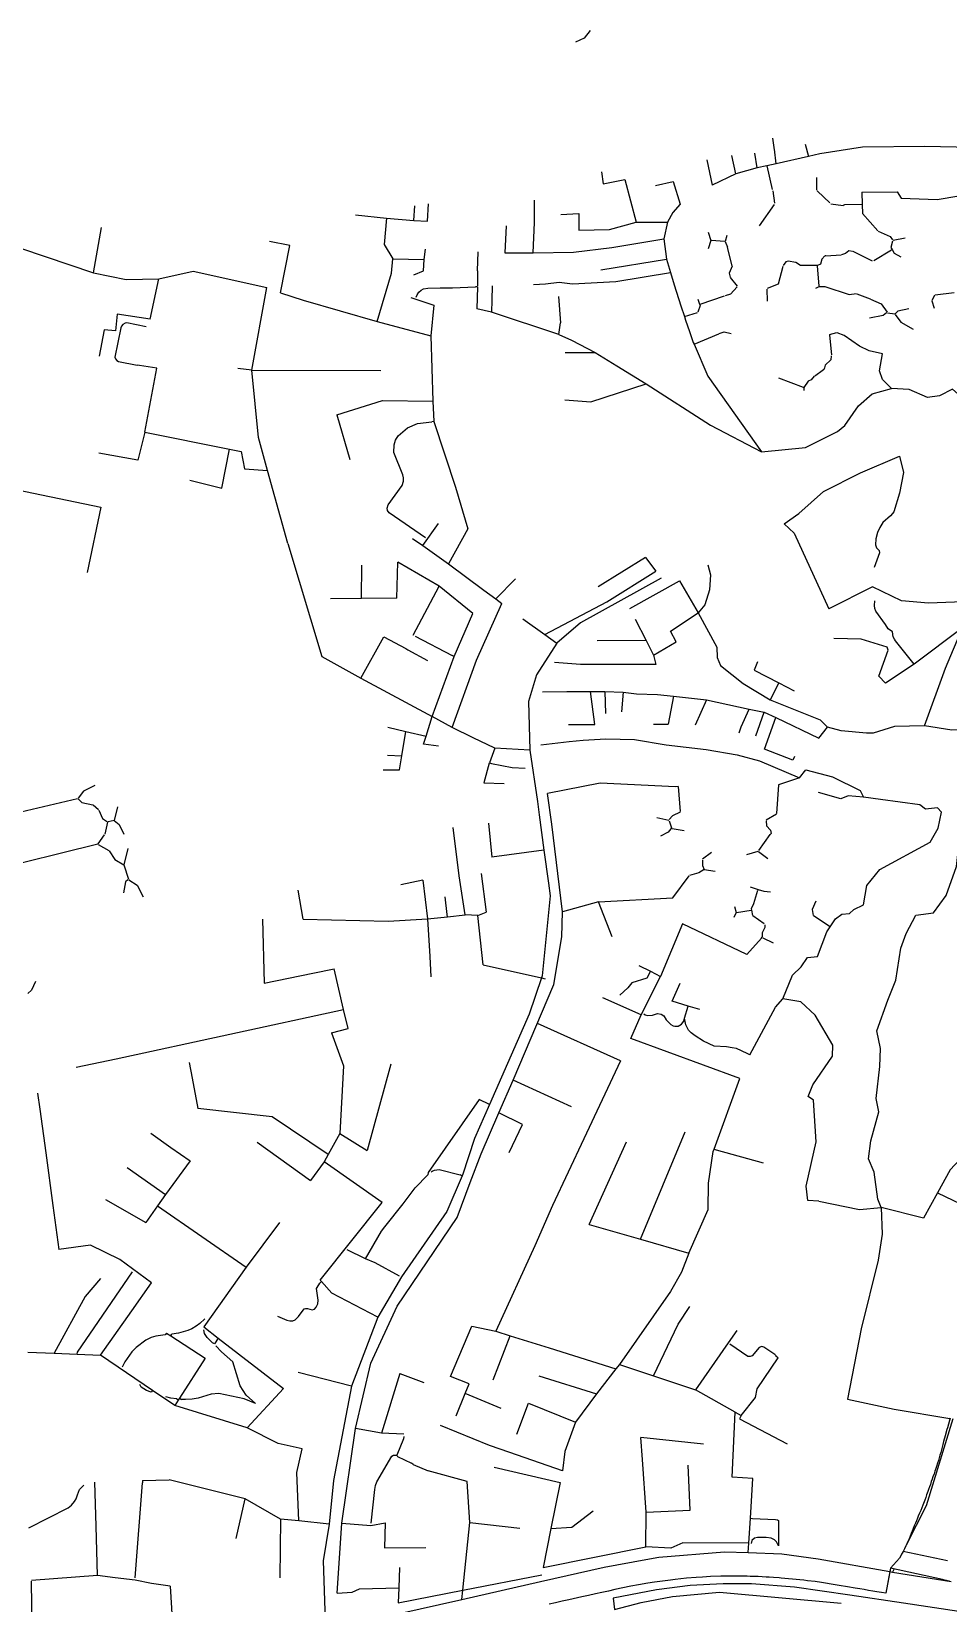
# Model space of a CAD drawing. Header units: metres. Extents: x 432891 to 477890, y 2556094 to 2581523.
# Drawn here: x 447554 to 449231, y 2567705 to 2570579 of the extents above; entities that cross this region are included whole.
import ezdxf

# ---------------------------------------------------------------- set-up
doc = ezdxf.new("R2010")
doc.units = ezdxf.units.M
for name, color, linetype in [('W10_MAIN_PIPE', 1, 'Continuous'), ('W10_PIPE_DN200', 8, 'Continuous'), ('W10_PIPE_DN250_400', 3, 'Continuous'), ('W10_PIPE_DN500_800', 30, 'Continuous'), ('W10_PIPE_DN900_1200', 1, 'Continuous')]:
    doc.layers.add(name, color=color, linetype=linetype)

msp = doc.modelspace()

# ---------------------------------------------------------------- linework, layer by layer
at = {"layer": 'W10_MAIN_PIPE'}
for points in [[(449233.7, 2568043.7), (449230.8, 2568032.9), (449228.9, 2568025.9), (449228, 2568022.9), (449224.8, 2568011.4), (449221.9, 2568001.3), (449220.4, 2567995.6), (449219.2, 2567990.6), (449217.9, 2567985.7), (449216.6, 2567980.9), (449215.2, 2567975.9), (449213.7, 2567971), (449212.3, 2567966.2), (449210.8, 2567961.3), (449208.9, 2567955.6), (449207.7, 2567951.6), (449206.1, 2567946.8), (449204.4, 2567942), (449202.5, 2567936.4), (449201.1, 2567932.4), (449199.4, 2567927.6), (449197.7, 2567922.7), (449196, 2567917.9), (449194.3, 2567913.1), (449193.1, 2567909.8), (449190.9, 2567903.5), (449189.2, 2567898.8), (449187.4, 2567894), (449185, 2567887.6), (449183.8, 2567884.5), (449181.9, 2567879.8), (449180, 2567875), (449178.1, 2567870.3), (449175.7, 2567864.6), (449174.2, 2567860.9), (449172.3, 2567856.2), (449170.4, 2567851.5), (449168.4, 2567846.7), (449166.5, 2567842), (449164.4, 2567836.8), (449162.7, 2567832.6), (449160.7, 2567827.9), (449158.7, 2567823.2), (449156.7, 2567818.5), (449154.6, 2567813.9), (449152.9, 2567810.2), (449150.3, 2567804.8), (449148, 2567800.2), (449146.4, 2567797), (449143.4, 2567791.2), (449141.5, 2567787.8), (449124.6, 2567769.4)], [(449116.5, 2567723.7), (449108.5, 2567725), (449099.7, 2567726.4), (449092.4, 2567727.6), (449084.4, 2567728.9), (449076.5, 2567730.2), (449068.5, 2567731.5), (449060.4, 2567732.8), (449045.9, 2567735.3), (449031, 2567737.9), (449016.4, 2567740.4), (449005.8, 2567742), (448998.8, 2567743.1), (448987.2, 2567744.8), (448973, 2567746.6), (448966.2, 2567747.3), (448959.2, 2567748.1), (448952.3, 2567748.8), (448945.4, 2567749.5), (448938.5, 2567750.2), (448931.6, 2567750.8), (448924.7, 2567751.4), (448921.2, 2567751.7), (448911, 2567752.5), (448903.1, 2567753), (448897.2, 2567753.3), (448890.3, 2567753.7), (448883, 2567754), (448876.5, 2567754.3), (448868.3, 2567754.5), (448862.7, 2567754.7), (448855.8, 2567754.8), (448850.5, 2567754.9), (448842, 2567755), (448834.3, 2567755), (448828.3, 2567754.9), (448821.4, 2567754.8), (448814.5, 2567754.6), (448795.9, 2567754), (448781.2, 2567753.2), (448769.2, 2567752.4), (448751.9, 2567750.9), (448731.3, 2567748.7), (448722.5, 2567747.7), (448707.8, 2567745.9), (448693.2, 2567743.9), (448681.1, 2567742.1), (448664.2, 2567739.2), (448649.7, 2567736.4), (448635.3, 2567733.4), (448620.8, 2567730.2), (448608.8, 2567727.5), (448596.7, 2567724.9), (448585.3, 2567722.4), (448572.6, 2567719.6), (448560.5, 2567717), (448544.4, 2567713.5), (448536.5, 2567711.7), (448524.6, 2567709), (448512.2, 2567706.2), (448500.5, 2567703.5)], [(449124.6, 2567769.4), (449116.5, 2567723.7)], [(449232.8, 2567745.6), (449229.2, 2567746.5), (449227.2, 2567746.9), (449223.8, 2567747.8), (449219.9, 2567748.8), (449124.6, 2567769.4)]]:
    msp.add_lwpolyline(points, dxfattribs=at)
at = {"layer": 'W10_PIPE_DN200'}
for points in [[(448575.6, 2570580), (448564.6, 2570566), (448548.6, 2570559)], [(448912.7, 2570362.4), (448909.8, 2570383.6)], [(448915.6, 2570336.7), (448912.7, 2570363.2)], [(448968.5, 2570372.4), (448974.8, 2570350.2)], [(449073.7, 2570367.3), (448995.3, 2570354.6)], [(449510.9, 2570323.4), (449449.8, 2570327.6), (449401.9, 2570356.1), (449379.4, 2570360.5), (449273.6, 2570366.2), (449187.7, 2570368.1), (449073.7, 2570367.3)], [(448788.9, 2570343.9), (448798.9, 2570297.8)], [(448842.1, 2570318.5), (448834.4, 2570351.9)], [(448880.7, 2570329.2), (448876.5, 2570356)], [(448898.9, 2570333.1), (448880.7, 2570329.2)], [(448915.6, 2570336.7), (448898.9, 2570333.1)], [(448898.9, 2570333.1), (448908.3, 2570289.4)], [(448974.8, 2570350.2), (448915.6, 2570336.7)], [(448995.3, 2570354.6), (448974.8, 2570350.2)], [(448596.5, 2570321.7), (448599.2, 2570299.7)], [(448599.2, 2570299.7), (448639, 2570307.6), (448659.4, 2570230)], [(448695.3, 2570297.1), (448727.3, 2570304), (448740.4, 2570263.1)], [(448842.1, 2570318.5), (448798.9, 2570297.8)], [(448880.7, 2570329.2), (448842.1, 2570318.5)], [(448989.5, 2570311.4), (448989.5, 2570288.4)], [(448909.5, 2570287.4), (448912.5, 2570264.4)], [(448991.2, 2570286.7), (448990.5, 2570287.4)], [(449013.8, 2570265.1), (448991.2, 2570286.7)], [(449072.6, 2570284.8), (449137.1, 2570285.6), (449144.6, 2570273.7), (449210.4, 2570271.6)], [(449072.6, 2570284.8), (449073.3, 2570262.5)], [(449210.4, 2570271.6), (449249.6, 2570278), (449334.3, 2570254.6)], [(448146.6, 2570243.1), (448203.3, 2570237)], [(448253.3, 2570233), (448255.1, 2570259.5)], [(448278.2, 2570231.6), (448280.1, 2570263.4)], [(448471.1, 2570174.1), (448473.9, 2570229.5), (448474, 2570269.9)], [(448522.2, 2570244.1), (448555.1, 2570245.7), (448555.1, 2570215.3), (448610.7, 2570216.5)], [(448740.4, 2570263.1), (448726.7, 2570247.6), (448717.1, 2570229.9)], [(448885.1, 2570223.2), (448912.9, 2570262.5)], [(449015.5, 2570263.4), (449038.5, 2570260.4)], [(449040.5, 2570261.4), (449038.5, 2570260.4)], [(449073.3, 2570262.5), (449040.5, 2570261.4)], [(449073.3, 2570262.5), (449073.9, 2570245.8)], [(449073.9, 2570245.8), (449101.8, 2570214.1)], [(447667.2, 2570137.4), (447682.1, 2570220)], [(448203.3, 2570237), (448198.9, 2570188.9)], [(448203.3, 2570237), (448253.3, 2570233)], [(448253.3, 2570233), (448278.2, 2570231.6)], [(448421.8, 2570223.4), (448419.6, 2570174.1)], [(448610.7, 2570216.5), (448659.4, 2570230)], [(448659.4, 2570230), (448717.1, 2570229.9)], [(448717.1, 2570229.9), (448710.3, 2570199.6)], [(447490, 2570196.9), (447667.2, 2570137.4)], [(448026.2, 2570187.3), (447989, 2570194.6)], [(448009.1, 2570100.6), (448026.2, 2570187.3)], [(448198.9, 2570188.9), (448214.5, 2570162.9)], [(448545.1, 2570174.8), (448615, 2570183.9), (448710.3, 2570199.6)], [(448710.3, 2570199.6), (448715, 2570162.4)], [(448791.5, 2570211.4), (448796.5, 2570196.4)], [(448796.5, 2570196.4), (448791.5, 2570181.4)], [(448821.5, 2570194.5), (448797.5, 2570196.3)], [(448825.5, 2570205.4), (448822.5, 2570194.4)], [(448822.5, 2570194.4), (448826.5, 2570184.4)], [(449102.5, 2570213.4), (449124.5, 2570203.4), (449128.5, 2570197.4)], [(449128.5, 2570195.4), (449125.5, 2570183.4)], [(449151.5, 2570200.4), (449129.5, 2570196.4)], [(448212.1, 2570136.8), (448214.5, 2570162.9)], [(448214.5, 2570162.9), (448271.9, 2570161.6)], [(448270.5, 2570140.8), (448271.9, 2570161.6)], [(448271.9, 2570161.6), (448274.4, 2570180.8)], [(448369.5, 2570141.1), (448370.5, 2570175.9)], [(448419.6, 2570174.1), (448471.1, 2570174.1)], [(448471.1, 2570174.1), (448545.1, 2570174.8)], [(448595.2, 2570143), (448715, 2570162.4)], [(448715, 2570162.4), (448722.2, 2570138.1)], [(448835.2, 2570150.3), (448826.8, 2570183.4)], [(448991.5, 2570150.4), (448960.5, 2570150.4), (448951.5, 2570156.4), (448937.5, 2570158.4), (448933.5, 2570157.4), (448928.5, 2570150.4)], [(449004.5, 2570168.4), (448999.5, 2570162.4), (448996.5, 2570153.4), (448991.5, 2570150.4)], [(449006.5, 2570168.5), (449005.5, 2570168.4)], [(449006.5, 2570168.5), (449034.5, 2570170.3)], [(449055.5, 2570176.4), (449048.5, 2570177.4), (449042.5, 2570172.4), (449035.5, 2570170.4)], [(449091.6, 2570158.8), (449056.4, 2570176)], [(449094.3, 2570159.9), (449126.7, 2570179.4)], [(449125.5, 2570183.4), (449127.6, 2570179.9)], [(449127.6, 2570179.9), (449131.5, 2570173.4), (449143.5, 2570166.4)], [(447667.2, 2570137.4), (447727, 2570125.2), (447786.5, 2570126.2)], [(447786.5, 2570126.2), (447849.8, 2570140.1), (447984, 2570110.3)], [(448186, 2570048.2), (448212.1, 2570136.8)], [(448253.2, 2570133.6), (448270.5, 2570140.8)], [(448369.5, 2570141.1), (448369.7, 2570113.5)], [(448518.7, 2570120.4), (448543.5, 2570117.3), (448622.8, 2570121.6), (448722.2, 2570138.1)], [(448722.2, 2570138.1), (448729.2, 2570115.4)], [(448835.5, 2570149.4), (448829.5, 2570136.4), (448831.5, 2570129.4)], [(448844.9, 2570113.1), (448832.1, 2570128.6)], [(448919.8, 2570117.3), (448928.3, 2570149.4)], [(448994.4, 2570113.4), (448991.6, 2570149.4)], [(447771, 2570052.3), (447786.5, 2570126.2)], [(447956.9, 2569959.3), (447984, 2570110.3)], [(448009.1, 2570100.6), (448050.9, 2570087.4)], [(448257.5, 2570092.9), (448259.1, 2570097.3), (448262.2, 2570102), (448266.2, 2570105.6), (448270.5, 2570108), (448278.8, 2570109.1), (448301.4, 2570109.9), (448323.5, 2570109.7), (448365.7, 2570111.8)], [(448369.7, 2570111.7), (448365.7, 2570111.8)], [(448369.7, 2570111.7), (448368.6, 2570071.5)], [(448396.1, 2570113.5), (448395.8, 2570087.6)], [(448471.7, 2570116.1), (448493.7, 2570117.2)], [(448493.7, 2570117.2), (448518.7, 2570120.4)], [(448729.2, 2570115.4), (448741.5, 2570076.7)], [(448844.5, 2570111.4), (448832.5, 2570098.4), (448822.5, 2570095.4)], [(448898.5, 2570107.4), (448899.5, 2570085.4)], [(448919.5, 2570116.4), (448899.5, 2570108.4)], [(448988.5, 2570109.4), (448994.5, 2570112.4)], [(448994.5, 2570112.4), (449004.5, 2570112.4), (449049.5, 2570097.4), (449062.5, 2570099.4)], [(449241.2, 2570100.5), (449206.5, 2570096.5)], [(448050.9, 2570087.4), (448186, 2570048.2)], [(448247.3, 2570092), (448289.8, 2570078.1)], [(448289.8, 2570078.1), (448284, 2570022.3)], [(448395.4, 2570065.4), (448368.6, 2570071.5)], [(448395.8, 2570087.6), (448395.4, 2570065.4)], [(448517.9, 2570093.8), (448521.1, 2570046)], [(448741.5, 2570076.7), (448748, 2570057.2)], [(448772.5, 2570089.4), (448775.7, 2570079.8)], [(448775.7, 2570079.8), (448776.5, 2570077.4), (448772.5, 2570065.4)], [(448776.6, 2570080.1), (448821.5, 2570095.1)], [(449063.4, 2570099), (449087.6, 2570089.7)], [(449088.5, 2570089.4), (449107.5, 2570080.4), (449118.5, 2570065.4)], [(449158.5, 2570071.4), (449138.5, 2570067.4), (449133.5, 2570062.4)], [(449205.5, 2570096.4), (449200.5, 2570086.4), (449204.5, 2570072.4)], [(447771, 2570052.3), (447710.4, 2570061.6), (447707.5, 2570031.3), (447686.9, 2570032.9), (447677.7, 2569984.8)], [(447763.7, 2570038.4), (447728.5, 2570045.8), (447725.1, 2570045.2), (447721, 2570042.8), (447718.7, 2570040.1), (447717.3, 2570036.7), (447706.3, 2569983.4), (447707.2, 2569979.8), (447709.7, 2569976.9), (447713, 2569975.4), (447747.4, 2569968.4)], [(448186, 2570048.2), (448284, 2570022.3)], [(448518.3, 2570024.5), (448395.4, 2570065.4)], [(448518.3, 2570024.5), (448521.1, 2570046)], [(448748, 2570057.2), (448771.6, 2570065)], [(448748, 2570057.2), (448750.2, 2570050.7)], [(448750.2, 2570050.7), (448757.2, 2570030)], [(449117.5, 2570064.4), (449111.5, 2570059.4), (449086.5, 2570054.4)], [(449119.5, 2570064.4), (449132.5, 2570062.4)], [(449133.5, 2570061.4), (449143.5, 2570047.4), (449166.5, 2570034.4)], [(448284, 2570022.3), (448287.9, 2569902.7)], [(448518.3, 2570024.5), (448541.3, 2570014.1)], [(448541.3, 2570014.1), (448584.8, 2569991.6)], [(448757.2, 2570030), (448764.2, 2570009.7)], [(448765.5, 2570006.7), (448810.6, 2570026)], [(448811.5, 2570026.4), (448820.5, 2570029.4), (448833.5, 2570026.4)], [(449013.5, 2570024.4), (449026.5, 2570028.4), (449039.5, 2570023.4)], [(449017.4, 2569987.4), (449013.6, 2570023.4)], [(449068.4, 2570003), (449040.3, 2570022.8)], [(448529.8, 2569991.7), (448584.8, 2569991.6)], [(448584.8, 2569991.6), (448624.5, 2569967)], [(448764.2, 2570009.7), (448765.5, 2570006.7)], [(448765.5, 2570006.7), (448790.5, 2569948.1)], [(449016.5, 2569985.4), (449015.5, 2569978.4), (449005.5, 2569968.4), (449003.5, 2569961.4)], [(449126.5, 2569925.7), (449109.9, 2569942), (449104.7, 2569958), (449110, 2569989.1), (449086.1, 2569994.9), (449068.4, 2570003)], [(447751.4, 2569968), (447747.4, 2569968.4)], [(447761.3, 2569845.8), (447783, 2569962.8), (447751.4, 2569968)], [(447956.9, 2569959.3), (447931.4, 2569962.3)], [(447968.8, 2569836.1), (447956.9, 2569959.3)], [(447956.9, 2569959.3), (448192.7, 2569958.5)], [(448624.5, 2569967), (448677.8, 2569934.2)], [(448986.3, 2569948.9), (449001.7, 2569959.8)], [(449003.5, 2569961.4), (449001.7, 2569959.8)], [(448529, 2569905.3), (448576.5, 2569901.4), (448677.8, 2569934.2)], [(448677.8, 2569934.2), (448795.4, 2569859), (448888.7, 2569810)], [(448790.5, 2569948.1), (448888.7, 2569810)], [(448965.6, 2569927.8), (448920.4, 2569945)], [(448985.5, 2569948.4), (448979.5, 2569941.4), (448974.5, 2569939.4), (448966.5, 2569927.4)], [(448966.5, 2569927.4), (448966.5, 2569922.4)], [(448112.2, 2569878), (448195.8, 2569903.7), (448287.9, 2569902.7)], [(448287.9, 2569902.7), (448289.9, 2569865.4)], [(448888.7, 2569810), (448969.1, 2569817.8), (449027.6, 2569847.5), (449041.4, 2569858.2), (449066.3, 2569894.4), (449091.5, 2569915.9), (449126.5, 2569925.7)], [(449264.4, 2569901.7), (449238.2, 2569924.8), (449214.5, 2569912.6), (449192.4, 2569909.1), (449158.7, 2569923.9), (449126.5, 2569925.7)], [(448112.2, 2569878), (448136.1, 2569796.2)], [(447761.3, 2569845.8), (447748.3, 2569794.9), (447677.3, 2569807.9)], [(447761.3, 2569845.8), (447915.7, 2569814.8)], [(448274.5, 2569652.8), (448207.7, 2569698.7), (448205.1, 2569702.7), (448204.4, 2569707.4), (448206.4, 2569713.1), (448231.9, 2569748.3), (448234.3, 2569756.4), (448234.3, 2569762.3), (448233.1, 2569768), (448216.5, 2569808.9), (448217, 2569822.7), (448219.7, 2569831.6), (448224.5, 2569839.4), (448241.3, 2569853.7), (448259.7, 2569861.9), (448285.9, 2569864.9)], [(448289.9, 2569865.4), (448285.9, 2569864.9)], [(448289.9, 2569865.4), (448329.5, 2569745.6), (448352, 2569669.1)], [(447843.5, 2569758.2), (447902.2, 2569743.7), (447915.7, 2569814.8)], [(447915.7, 2569814.8), (447937.6, 2569810.5), (447943.5, 2569779.1), (447985.5, 2569775.9)], [(447985.5, 2569775.9), (447968.8, 2569836.1)], [(448930.2, 2569678.7), (448957.2, 2569697.4), (449002.3, 2569737.6), (449069.8, 2569771.8), (449141.4, 2569801.9)], [(449141.4, 2569801.9), (449148.7, 2569772.6), (449141.5, 2569734.6), (449131.1, 2569700.6)], [(448022.6, 2569642.7), (447985.5, 2569775.9)], [(447495.1, 2569747.1), (447680.8, 2569708.8)], [(447680.8, 2569708.8), (447655.6, 2569589.4)], [(449128.6, 2569697.5), (449124.8, 2569692.9), (449110.7, 2569680.9), (449105.2, 2569672), (449101.1, 2569662.4), (449098.2, 2569651.1), (449097.3, 2569640.1), (449099.2, 2569634.9), (449104.2, 2569629.5), (449105, 2569625.7), (449094.8, 2569598.8)], [(449131.1, 2569700.6), (449128.6, 2569697.5)], [(448269.3, 2569638.7), (448298.3, 2569678.8)], [(448352, 2569669.1), (448316.3, 2569605.3)], [(448930.2, 2569678.7), (448948.8, 2569661.2), (449012.2, 2569522.9)], [(448022.6, 2569642.7), (448084.8, 2569436), (448155.9, 2569396.3)], [(448250.4, 2569651.9), (448269.3, 2569638.7)], [(448269.3, 2569638.7), (448316.3, 2569605.3)], [(448677, 2569617), (448590.4, 2569563.3)], [(448677, 2569617), (448695.9, 2569592)], [(448157.3, 2569541.8), (448157.9, 2569603.1)], [(448222.1, 2569542.4), (448223.7, 2569608.6)], [(448299.3, 2569564.7), (448223.7, 2569608.6)], [(448316.3, 2569605.3), (448381.1, 2569557.4)], [(448492.7, 2569476.1), (448606.3, 2569536.1), (448695.9, 2569592)], [(448790.7, 2569603.4), (448795.5, 2569585.3), (448793.6, 2569557.6), (448785.4, 2569530.4), (448773.1, 2569516)], [(448251.8, 2569475.2), (448299.3, 2569564.7)], [(448360.9, 2569514.7), (448299.3, 2569564.7)], [(448381.1, 2569557.4), (448402.8, 2569541.2)], [(448402.8, 2569541.2), (448439, 2569578.1)], [(448705.5, 2569579.3), (448558, 2569497.4), (448514.8, 2569460.5)], [(448648.1, 2569523.6), (448648.1, 2569523.6), (448739, 2569574.1), (448739, 2569574.1)], [(448739, 2569574.1), (448773.1, 2569516)], [(449258, 2569536.1), (449194.3, 2569533.7), (449144.8, 2569537.6), (449092, 2569563.3), (449012.2, 2569522.9)], [(448157.3, 2569541.8), (448100.7, 2569541.3)], [(448222.1, 2569542.4), (448157.3, 2569541.8)], [(448323, 2569306.1), (448367.8, 2569429), (448414, 2569532.9)], [(448402.8, 2569541.2), (448414, 2569532.9)], [(449132.2, 2569467.9), (449129.8, 2569472.2), (449128.5, 2569480.8), (449120.6, 2569486.3), (449115.8, 2569494.5), (449098.1, 2569519), (449096, 2569523.6), (449095.6, 2569529.1), (449096.2, 2569538)], [(448326.8, 2569436.1), (448360.9, 2569514.7)], [(448452.3, 2569504.7), (448492.7, 2569476.1)], [(448658.1, 2569504.3), (448678.2, 2569465.5)], [(448691.6, 2569438.3), (448733, 2569462.9), (448722.4, 2569482.5), (448773.1, 2569516)], [(448773.1, 2569516), (448807.4, 2569452.9), (448808, 2569433.9), (448814.1, 2569419.8), (448855.1, 2569386.5), (448904.9, 2569356.6)], [(448155.9, 2569396.3), (448198.2, 2569471.7)], [(448198.2, 2569471.7), (448238.5, 2569450.3)], [(448255.4, 2569473.4), (448323.2, 2569437.7)], [(448492.7, 2569476.1), (448514.8, 2569460.5)], [(449115.5, 2569387.3), (449103.7, 2569400.1), (449120.4, 2569447.5), (449118.7, 2569453.2), (449071, 2569467.7), (449020.9, 2569469.1)], [(449134.2, 2569464.4), (449132.2, 2569467.9)], [(449256.7, 2569488.3), (449168.3, 2569421.8)], [(449186.8, 2569309.4), (449225.6, 2569414.5), (449256.7, 2569488.3)], [(448238.5, 2569450.3), (448242, 2569448.4)], [(448242, 2569448.4), (448278.3, 2569428.8)], [(448514.8, 2569460.5), (448477.6, 2569402.2), (448462.7, 2569354), (448465, 2569264.9)], [(448678.2, 2569465.5), (448588.3, 2569464.6)], [(448678.2, 2569465.5), (448691.6, 2569438.3)], [(449168.1, 2569421.7), (449134.2, 2569464.4)], [(448286.9, 2569326.3), (448326.7, 2569435.9), (448326.8, 2569436.1)], [(448326.8, 2569436.1), (448323.2, 2569437.7)], [(448557.8, 2569421.3), (448510.5, 2569425)], [(448691.6, 2569438.3), (448695.9, 2569421.2), (448557.8, 2569421.3)], [(448881.6, 2569426.4), (448875.7, 2569410.8), (448920.4, 2569387.7)], [(449168.3, 2569421.8), (449115.5, 2569387.3)], [(448155.9, 2569396.3), (448286.9, 2569326.3)], [(448920.4, 2569387.7), (448904.9, 2569356.6)], [(448920.4, 2569387.7), (448948.4, 2569373)], [(448488.5, 2569371.3), (448532.8, 2569371.8)], [(448532.8, 2569371.8), (448576.1, 2569372.1)], [(448536.1, 2569311.5), (448584, 2569311.9), (448576.1, 2569372.1)], [(448576.1, 2569372.1), (448602.3, 2569371.8)], [(448602.3, 2569371.8), (448635.7, 2569370.7)], [(448602.3, 2569371.8), (448603.4, 2569332)], [(448635.7, 2569370.7), (448633.1, 2569334.6)], [(448635.7, 2569370.7), (448660, 2569367.8)], [(448660, 2569367.8), (448698.9, 2569366.7)], [(448698.9, 2569366.7), (448727.7, 2569363.4)], [(448727.7, 2569363.4), (448718, 2569312.1)], [(448727.7, 2569363.4), (448788.4, 2569357)], [(448788.4, 2569357), (448767.7, 2569310.4)], [(448788.4, 2569357), (448866.4, 2569339.5)], [(448904.9, 2569356.6), (448996.3, 2569320.3), (449009.7, 2569306.7)], [(448275.6, 2569290.3), (448286.9, 2569326.3)], [(448847.9, 2569296.2), (448852, 2569307.6), (448866.4, 2569339.5)], [(448866.4, 2569339.5), (448893.8, 2569333.9)], [(448878.4, 2569290.7), (448893.8, 2569333.9)], [(448893.8, 2569333.9), (448915.1, 2569324.6)], [(448949.5, 2569253.2), (448946.5, 2569246.6), (448894.6, 2569266.7), (448915.1, 2569324.6)], [(448915.1, 2569324.6), (448993.5, 2569286.7)], [(448205.5, 2569306.9), (448238.4, 2569299.1)], [(448231.1, 2569254.3), (448238.4, 2569299.1)], [(448238.4, 2569299.1), (448275.6, 2569290.3)], [(448691.6, 2569312.4), (448718, 2569312.1)], [(448993.5, 2569286.7), (449009.7, 2569306.7)], [(449186.8, 2569309.4), (449131.9, 2569307.8), (449092.9, 2569295.7), (449080.8, 2569295.8), (449034.7, 2569300.3), (449009.7, 2569306.7)], [(449325.5, 2569293.1), (449272.9, 2569302.2), (449236.9, 2569301.1), (449186.8, 2569309.4)], [(448298.3, 2569272.1), (448270.9, 2569275.5), (448275.6, 2569290.3)], [(448401, 2569268.2), (448391.3, 2569241.5)], [(448485.4, 2569274.7), (448537.4, 2569280.8)], [(448537.4, 2569280.8), (448562.5, 2569283.2), (448604, 2569285.3), (448656.7, 2569284.3), (448714.6, 2569274.6)], [(448714.6, 2569274.6), (448788, 2569266), (448844.2, 2569256.3), (448885.1, 2569245.5), (448958.3, 2569214.3)], [(448197.3, 2569228.5), (448226.9, 2569228.7), (448231.1, 2569254.3)], [(448204.7, 2569255.7), (448231.1, 2569254.3)], [(448391.1, 2569240.9), (448380.9, 2569204.9)], [(448391.3, 2569241.5), (448395.1, 2569240.2)], [(448395.1, 2569240.2), (448433.2, 2569232.8), (448456.8, 2569232.1)], [(448958.3, 2569214.3), (448920, 2569201.3)], [(448958.3, 2569214.3), (448970.2, 2569228.5)], [(448970.2, 2569228.5), (449018.8, 2569215.7), (449069.1, 2569191.2), (449075.2, 2569179)], [(447670, 2569199.9), (447649, 2569189.9), (447639, 2569176.9)], [(448380.9, 2569204.9), (448418.5, 2569203.8)], [(448736.7, 2569198.4), (448731.4, 2569198), (448593.7, 2569204.2), (448497.6, 2569185.3)], [(448524.7, 2568969.3), (448505.2, 2569129.3), (448497.6, 2569185.3)], [(448736.7, 2569198.4), (448740.2, 2569152.7)], [(448920, 2569201.3), (448916.4, 2569148.7)], [(449075.2, 2569179), (449047.1, 2569181.1), (449034.2, 2569175.6), (448993.2, 2569187.1)], [(447638, 2569175.9), (447503, 2569143.9)], [(447639, 2569175.9), (447646, 2569168.9), (447666, 2569164.9)], [(447676.3, 2569155.5), (447666.7, 2569164.2)], [(447677, 2569154.9), (447684, 2569139.9), (447693, 2569133.9)], [(447711, 2569160.9), (447705, 2569135.9)], [(448740.3, 2569151.7), (448726.3, 2569144.7), (448720.3, 2569137.7)], [(449014.2, 2568941.6), (449024.2, 2568956.4), (449036.1, 2568965.1), (449049.6, 2568966.4), (449057.5, 2568973.4), (449075.6, 2568982.1), (449081.7, 2569017.3), (449105.1, 2569046.7), (449197.5, 2569096.5), (449212.2, 2569122.1), (449218, 2569151.2)], [(449218, 2569151.2), (449210.7, 2569159.1), (449189.1, 2569156.9), (449178.4, 2569164.8), (449106.3, 2569174.6), (449075.2, 2569179)], [(447693, 2569132.9), (447688, 2569110.9)], [(447705, 2569135.9), (447694, 2569133.9)], [(447705, 2569135.9), (447714, 2569128.9), (447723, 2569110.9)], [(448335.8, 2569034.9), (448324.9, 2569123.4)], [(448389.6, 2569131.4), (448395.5, 2569069.3)], [(448697.3, 2569141.7), (448719.3, 2569136.7)], [(448720.3, 2569135.7), (448724.3, 2569122.7)], [(448724.3, 2569122.7), (448723.3, 2569120.7)], [(448916.3, 2569147.7), (448897.3, 2569136.7)], [(448897.3, 2569135.7), (448898.3, 2569126.7), (448905.3, 2569118.7), (448906.3, 2569112.7)], [(447675.6, 2569093.7), (447687.4, 2569110)], [(448723.3, 2569120.7), (448718.3, 2569114.7), (448704.3, 2569107.7)], [(448725.3, 2569121.7), (448747.3, 2569117.7)], [(448883.9, 2569081.5), (448904.7, 2569110.8)], [(448906.3, 2569112.7), (448904.7, 2569110.8)], [(447675, 2569092.9), (447473, 2569042.9)], [(447675.9, 2569092.3), (447695.1, 2569081.3)], [(447696, 2569080.9), (447706, 2569064.9), (447723, 2569054.9)], [(447730, 2569084.9), (447723, 2569054.9)], [(448490.9, 2569082.2), (448395.5, 2569069.3)], [(448797.3, 2569077.7), (448781.3, 2569065.7)], [(448882.3, 2569079.7), (448861.3, 2569073.7)], [(448883.3, 2569079.7), (448900.3, 2569066.7)], [(447723, 2569054.9), (447731, 2569028.9)], [(448376.2, 2569039.4), (448385.3, 2568968.8)], [(448784.3, 2569046.7), (448774.3, 2569040.7), (448757.3, 2569035.7)], [(448781.3, 2569063.7), (448781.3, 2569053.7), (448784.3, 2569046.7)], [(448784.3, 2569046.7), (448804.3, 2569043.7)], [(447730, 2569027.9), (447726, 2569023.9), (447722, 2569003.9)], [(447732, 2569027.9), (447747, 2569017.9), (447758, 2568996.9)], [(448051, 2568956.1), (448041.8, 2569009.1)], [(448269.4, 2569026.8), (448229.4, 2569018.5)], [(448269.4, 2569026.8), (448278, 2568956.5)], [(448347, 2568963.7), (448335.8, 2569034.9)], [(448726.8, 2568995.1), (448756.7, 2569034.8)], [(448868.3, 2569014.7), (448882.8, 2569010)], [(448874.6, 2568984.6), (448882.4, 2569009.1)], [(448882.8, 2569010), (448893.3, 2569006.7), (448905.3, 2569005.7)], [(448314.2, 2568964.3), (448310.2, 2568996.4)], [(448591, 2568987.4), (448524.7, 2568969.3)], [(448591, 2568987.4), (448726.8, 2568995.1)], [(448615.7, 2568923.4), (448591, 2568987.4)], [(448839.3, 2568978.7), (448842.3, 2568967.7)], [(448874.3, 2568983.7), (448870.3, 2568974.7), (448870.7, 2568972.4)], [(448988.3, 2568988.7), (448981.3, 2568973.7), (448983.3, 2568962.7)], [(447976.3, 2568956.1), (447979.6, 2568839)], [(448051, 2568956.1), (448206.1, 2568952), (448278, 2568956.5)], [(448278, 2568956.5), (448314.6, 2568960.3)], [(448278, 2568956.5), (448282.2, 2568887.6)], [(448314.6, 2568960.3), (448314.2, 2568964.3)], [(448314.6, 2568960.3), (448347, 2568963.7)], [(448370.4, 2568962.4), (448347, 2568963.7)], [(448370.4, 2568962.4), (448385.3, 2568968.8)], [(448380.1, 2568872.6), (448370.4, 2568962.4)], [(448509, 2568836.1), (448523.7, 2568923.7), (448524.7, 2568969.3)], [(448842.3, 2568967.7), (448838.3, 2568958.7)], [(448843.3, 2568967.8), (448869.7, 2568972.2)], [(448870.7, 2568972.4), (448872.3, 2568962.7)], [(448893.5, 2568947.2), (448873.1, 2568962.1)], [(449014.2, 2568941.6), (448984.1, 2568962.1)], [(448862.3, 2568891.3), (448744.6, 2568947.3), (448704.4, 2568851.2)], [(448888.7, 2568920.9), (448890.3, 2568922.7)], [(448895.3, 2568945.7), (448895.3, 2568940.7), (448890.3, 2568930.7), (448890.3, 2568922.7)], [(448891.3, 2568921.7), (448910.3, 2568912.7)], [(448928, 2568810.2), (448945.3, 2568853.4), (448961.7, 2568868.9), (448972.9, 2568885.8), (448991.2, 2568887.6), (449008.2, 2568932.8), (449014.2, 2568941.6)], [(448862.3, 2568891.3), (448888.7, 2568920.9)], [(448068.2, 2568857.1), (448107.3, 2568865.2)], [(448124.6, 2568790.5), (448107.3, 2568865.2)], [(448282.2, 2568887.6), (448284.4, 2568850.2)], [(448380.1, 2568872.6), (448486.5, 2568848.3)], [(448664.8, 2568871.2), (448685.8, 2568860.6)], [(447561, 2568841.9), (447554, 2568825.9), (447547, 2568819.9)], [(447979.6, 2568839), (448068.2, 2568857.1)], [(448434.5, 2568661.7), (448509, 2568836.1)], [(448486.5, 2568848.3), (448493, 2568846.8)], [(448679.4, 2568847.9), (448651.8, 2568839.4), (448644.2, 2568830.4), (448629.8, 2568816.8)], [(448668.9, 2568781.2), (448704.4, 2568851.2)], [(448685.8, 2568860.6), (448679.4, 2568847.9)], [(448685.8, 2568860.6), (448704.4, 2568851.2)], [(448755, 2568796.8), (448725.5, 2568805.8), (448740.3, 2568838.9)], [(448668.9, 2568781.2), (448598.6, 2568812)], [(448867.3, 2568707.7), (448914.7, 2568795.2), (448928, 2568810.2)], [(449018.8, 2568705.3), (449019.6, 2568725.3), (448986.8, 2568780.6), (448960.9, 2568805), (448928, 2568810.2)], [(447708.8, 2568700.7), (448124.6, 2568790.5)], [(448132.7, 2568755.7), (448124.6, 2568790.5)], [(448650.1, 2568737.8), (448668.9, 2568781.2)], [(448674, 2568782.6), (448676.2, 2568781), (448680.7, 2568779.8), (448689.8, 2568780.2), (448698.5, 2568783.1), (448705.2, 2568782.2), (448710, 2568778.9), (448714.4, 2568772.1), (448722.8, 2568763.4), (448727.2, 2568761), (448730.7, 2568760.2), (448736.2, 2568760.5), (448742.6, 2568763.7), (448747, 2568769.4), (448748.3, 2568774.7)], [(448748.3, 2568774.7), (448755, 2568796.8)], [(448776.2, 2568790.4), (448755, 2568796.8)], [(448102.5, 2568748.2), (448132.7, 2568755.7)], [(448630.9, 2568696.9), (448479.2, 2568765.2)], [(448863.8, 2568709.5), (448852.6, 2568715.3), (448843, 2568719.2), (448835, 2568720.8), (448825, 2568722.4), (448802.6, 2568723.4), (448782.8, 2568732.8), (448767.4, 2568742.7), (448760, 2568748.3), (448755.7, 2568752.9), (448750.3, 2568762.9), (448748.3, 2568774.7)], [(448102.5, 2568748.2), (448124.6, 2568687.6), (448117.5, 2568563.8)], [(448849.2, 2568664.5), (448650.1, 2568737.8)], [(447635.7, 2568685), (447708.8, 2568700.7)], [(447842.5, 2568693.9), (447847.8, 2568665.4)], [(448630.9, 2568696.9), (448564, 2568554.5)], [(448867.3, 2568707.7), (448863.8, 2568709.5)], [(448993.6, 2568440.1), (448973.7, 2568441.8), (448970.7, 2568468), (448988.8, 2568549), (448984, 2568625.1), (448974.4, 2568631.5), (448982.5, 2568653.2), (449018.8, 2568705.3)], [(447847.8, 2568665.4), (447858.3, 2568609.6)], [(448211.3, 2568690.5), (448168, 2568532.9)], [(448802.4, 2568535.4), (448849.2, 2568664.5)], [(447565, 2568637.7), (447568.9, 2568608.8)], [(448408.7, 2568601.9), (448434.5, 2568661.7)], [(448541.4, 2568612.8), (448434.5, 2568661.7)], [(447568.9, 2568608.8), (447579.8, 2568528.4)], [(448096.2, 2568525.4), (447994.2, 2568594.5), (447858.3, 2568609.6)], [(448391.3, 2568617), (448372.4, 2568625.9), (448279, 2568492.5)], [(448356.4, 2568474.6), (448376.2, 2568526.7), (448408.7, 2568601.9)], [(448451.9, 2568580.4), (448408.7, 2568601.9)], [(448427.5, 2568529.2), (448451.9, 2568580.4)], [(447772.1, 2568564.4), (447808.6, 2568538.6)], [(447966.4, 2568548.2), (448064.1, 2568478.4)], [(448117.5, 2568563.8), (448096.2, 2568525.4)], [(448117.5, 2568563.8), (448168, 2568532.9)], [(448564, 2568554.5), (448506.6, 2568432.3)], [(448573.5, 2568397.9), (448642.2, 2568548.5)], [(448667.6, 2568370.7), (448749.5, 2568566.8)], [(449316.1, 2568570.9), (449292.1, 2568539.2), (449260.4, 2568525.8), (449234, 2568497.5), (449210.8, 2568455.7)], [(447579.8, 2568528.4), (447592.7, 2568432.7)], [(447808.6, 2568538.6), (447843.8, 2568513.9)], [(448096.2, 2568525.4), (448089, 2568512.4)], [(448756.1, 2568345.2), (448791.3, 2568424.8), (448792.1, 2568473.2), (448800.8, 2568531), (448802.4, 2568535.4)], [(448802.4, 2568535.4), (448806.1, 2568534)], [(448806.1, 2568534), (448891.7, 2568510.5)], [(447729.1, 2568501.8), (447799.2, 2568452.4)], [(447843.8, 2568513.9), (447799.2, 2568452.4)], [(448089, 2568512.4), (448064.1, 2568478.4)], [(448081.7, 2568296.2), (448195.4, 2568437.9), (448089, 2568512.4)], [(448279, 2568492.5), (448278.9, 2568488.5)], [(448284.7, 2568493.7), (448286.8, 2568495.3), (448290.7, 2568497), (448299.2, 2568498), (448337.7, 2568488.5)], [(448165, 2568335.1), (448194.1, 2568385.3), (448199.9, 2568393.7), (448233.7, 2568435.3), (448255.4, 2568465), (448278.9, 2568488.5)], [(448332.2, 2568410.7), (448356.4, 2568474.6)], [(448341.4, 2568486.9), (448337.7, 2568488.5)], [(447592.7, 2568432.7), (447603.6, 2568352)], [(447689.2, 2568443.6), (447763, 2568401.5)], [(447799.2, 2568452.4), (447784.1, 2568431.6)], [(448993.6, 2568440.1), (449068.3, 2568424.9), (449107.6, 2568428.6)], [(449210.8, 2568455.7), (449185.2, 2568409.5), (449107.6, 2568428.6)], [(449210.8, 2568455.7), (449266.6, 2568429), (449289.1, 2568449.5)], [(447784.1, 2568431.6), (447763, 2568401.5)], [(447784.1, 2568431.6), (447946.3, 2568319.8)], [(448174.6, 2568144.5), (448222.4, 2568248.6), (448332.2, 2568410.7)], [(448506.6, 2568432.3), (448474.5, 2568358.9)], [(448007.7, 2568401.5), (447946.3, 2568319.8)], [(448573.5, 2568397.9), (448667.6, 2568370.7)], [(447715.3, 2568333.4), (447662, 2568359.8), (447603.6, 2568352)], [(448165, 2568335.1), (448130.9, 2568351.2)], [(448474.5, 2568358.9), (448403, 2568202.6)], [(448667.6, 2568370.7), (448756.1, 2568345.2)], [(447773.6, 2568290.9), (447715.3, 2568333.4)], [(447946.3, 2568319.8), (447869, 2568210.4)], [(448226.9, 2568303.3), (448182.4, 2568327.4), (448165, 2568335.1)], [(448756.1, 2568345.2), (448742.4, 2568310.3)], [(447637.8, 2568164.6), (447738.7, 2568311.4)], [(447679.8, 2568299.1), (447651.9, 2568266.2)], [(447737.5, 2568240), (447773.6, 2568290.9)], [(448004, 2568230.4), (448020.8, 2568222.5), (448026.5, 2568221.5), (448031.8, 2568221.6), (448035.9, 2568223.5), (448042.2, 2568229.7), (448052.4, 2568243.6), (448055.1, 2568244.4), (448058.8, 2568244.2), (448067.1, 2568241.6), (448071.7, 2568243.2), (448074.4, 2568246.4), (448077.3, 2568252.8), (448078.4, 2568259.1), (448075.3, 2568280.5), (448076.1, 2568282.7), (448081.3, 2568290.6)], [(448084.3, 2568293.2), (448081.3, 2568290.6)], [(448081.7, 2568296.2), (448084.3, 2568293.2)], [(448084.3, 2568293.2), (448103.2, 2568272.1)], [(448742.4, 2568310.3), (448722.2, 2568275), (448629.3, 2568141.9)], [(447651.9, 2568266.2), (447595.2, 2568162.5)], [(448187, 2568228.2), (448103.2, 2568272.1)], [(447680, 2568158.7), (447737.5, 2568240)], [(448691.5, 2568121), (448736.4, 2568215.7), (448757.8, 2568247.6)], [(447871.1, 2568225.5), (447861.7, 2568216.8), (447855, 2568211.7), (447847.1, 2568207), (447839.6, 2568203.7), (447822.9, 2568199.2), (447810.7, 2568197.5)], [(447869, 2568210.4), (447895.3, 2568190.2)], [(447884.9, 2568181.5), (447884.9, 2568181.6), (447874.9, 2568191.4), (447870.4, 2568198.6), (447869, 2568205.4)], [(448347.1, 2568088.8), (448354.3, 2568106.6), (448320, 2568119.6), (448359.1, 2568211.7), (448403, 2568202.6)], [(448843.9, 2568203.8), (448827.7, 2568181.2)], [(447798.5, 2568195.8), (447781.3, 2568193.5), (447773, 2568191.1), (447763.1, 2568186.3), (447745.1, 2568173.1), (447737.5, 2568165), (447724.4, 2568146.7), (447719.4, 2568136.8)], [(447800.7, 2568199.2), (447798.5, 2568195.8)], [(447800.7, 2568199.2), (447808.5, 2568194.2)], [(447808.5, 2568194.2), (447810.7, 2568197.5)], [(447808.5, 2568194.2), (447871.6, 2568153.3)], [(447888.3, 2568179.4), (447884.9, 2568181.5)], [(447895.3, 2568190.2), (447888.3, 2568179.4)], [(447963.4, 2568070.2), (447946.3, 2568085.6), (447935.7, 2568102.5), (447922.2, 2568146.4), (447901.2, 2568165.2), (447890.7, 2568175.7)], [(447895.3, 2568190.2), (448015, 2568098.1)], [(448398.4, 2568113.7), (448429.5, 2568194.3)], [(448403, 2568202.6), (448429.5, 2568194.3)], [(448429.5, 2568194.3), (448500.7, 2568172)], [(448827.7, 2568181.2), (448767.9, 2568095.4)], [(448916, 2568156.3), (448915.7, 2568157.3), (448913.4, 2568159.8), (448893.3, 2568173.2), (448889.7, 2568174.4), (448884.7, 2568172.9), (448872, 2568157.9), (448868.1, 2568156.4), (448864.1, 2568156.6), (448831, 2568178.9)], [(447637.6, 2568160.6), (447637.8, 2568164.6)], [(447871.6, 2568153.3), (447824.6, 2568080.1)], [(448500.7, 2568172), (448622.5, 2568133.9)], [(448851.5, 2568048.4), (448877.9, 2568081.7), (448880.8, 2568097.1), (448919.3, 2568154.1)], [(448919.3, 2568154.1), (448916, 2568156.3)], [(448139.3, 2568101.9), (448041.7, 2568127)], [(448146.6, 2568024.5), (448146.6, 2568024.6), (448174.6, 2568144.5)], [(448227.2, 2568125.1), (448193.8, 2568016.2)], [(448227.2, 2568125.1), (448271.2, 2568108.9)], [(448481.6, 2568121.2), (448586.9, 2568088.4)], [(448622.5, 2568133.9), (448586.9, 2568088.4)], [(448629.3, 2568141.9), (448622.5, 2568133.9)], [(448629.3, 2568141.9), (448691.5, 2568121)], [(448691.5, 2568121), (448726.4, 2568109.3)], [(447772.8, 2568091), (447763.9, 2568094.4), (447754.4, 2568100.5), (447752.2, 2568104.9)], [(447775, 2568094.3), (447772.8, 2568091)], [(447963.4, 2568070.2), (447942.6, 2568078.8), (447896.2, 2568088.6), (447882.4, 2568087.5), (447858.6, 2568080.4), (447847.9, 2568078.3), (447835.7, 2568077.7), (447828, 2568077.9)], [(448015, 2568098.1), (447948.4, 2568026.2)], [(448330.7, 2568048.2), (448347.1, 2568088.8)], [(448412.5, 2568061.4), (448347.1, 2568088.8)], [(448586.9, 2568088.4), (448548.7, 2568036.6)], [(448726.4, 2568109.3), (448767.9, 2568095.4)], [(448840.8, 2568054.4), (448767.9, 2568095.4)], [(447819, 2568078.8), (447808.6, 2568080), (447799.6, 2568082.5)], [(447822.4, 2568076.7), (447815.9, 2568066.6)], [(447822.4, 2568076.7), (447819, 2568078.8)], [(447824.6, 2568080.1), (447822.4, 2568076.7)], [(447824.6, 2568080.1), (447828, 2568077.9)], [(448441.4, 2568014.6), (448462.6, 2568070.9)], [(448462.6, 2568070.9), (448548.7, 2568036.6)], [(448548.7, 2568036.6), (448529.4, 2567982.9)], [(448868.5, 2567860.6), (448872.9, 2567933.3), (448835, 2567935.9), (448840.8, 2568054.4)], [(448840.8, 2568054.4), (448851.5, 2568048.4)], [(448851.5, 2568048.4), (448848.5, 2568042.7)], [(448848.5, 2568042.7), (448935.7, 2567996.7)], [(448121.3, 2567851.5), (448146.6, 2568024.5)], [(448193.8, 2568016.2), (448146.6, 2568024.5)], [(448234.7, 2568014.3), (448193.8, 2568016.2)], [(448235.1, 2568010.4), (448234.1, 2568006), (448221.8, 2567975.9)], [(448428.7, 2567980.9), (448391.6, 2567993.7), (448301.8, 2568030.1)], [(448677.9, 2567872.1), (448671.4, 2567967.9), (448668.4, 2568008.1)], [(448782.6, 2567996.2), (448668.4, 2568008.1)], [(448175.1, 2567851.6), (448181.9, 2567913.1), (448182.9, 2567920.3), (448185.3, 2567927.5), (448213, 2567974.5), (448215.9, 2567976), (448221.8, 2567975.9)], [(448221.8, 2567975.9), (448223.4, 2567973.4), (448248.7, 2567961.6)], [(448524.7, 2567947.6), (448428.7, 2567980.9)], [(448529.4, 2567982.9), (448524.7, 2567947.6)], [(448251.9, 2567959.2), (448248.7, 2567961.6)], [(448251.9, 2567959.2), (448279.4, 2567947.1)], [(448355.2, 2567853.2), (448350.4, 2567927.9), (448279.4, 2567947.1)], [(448399.8, 2567954.1), (448520.4, 2567925.8)], [(448677.9, 2567872.1), (448758.6, 2567875.2), (448755, 2567958)], [(447548.8, 2567843.2), (447620.7, 2567880), (447627, 2567884.9), (447632.5, 2567891.2), (447635.6, 2567895.9), (447638.2, 2567903.4), (447641.7, 2567913.3), (447649.5, 2567921)], [(447671.9, 2567846.2), (447669.4, 2567926.6)], [(447743.6, 2567751.5), (447756.7, 2567925.5)], [(447756.6, 2567929.5), (447805.9, 2567931.1)], [(447756.6, 2567929.5), (447756.7, 2567925.5)], [(447944.4, 2567896.4), (447805.9, 2567931.1)], [(448520.4, 2567925.8), (448503.8, 2567842)], [(447928.4, 2567823.7), (447944.4, 2567896.4)], [(448009.5, 2567859.3), (447944.4, 2567896.4)], [(448009.5, 2567859.3), (448007.8, 2567751.9)], [(448043, 2567855.8), (448009.5, 2567859.3)], [(448503.8, 2567842), (448542.2, 2567844.2), (448580.9, 2567874.2)], [(448677.3, 2567808.3), (448677.9, 2567872.1)], [(448865.8, 2567815), (448868.5, 2567860.6)], [(448868.5, 2567860.6), (448872.5, 2567860.3)], [(448872.5, 2567860.3), (448914.5, 2567858.6), (448918.1, 2567857.9), (448920.2, 2567856.7), (448920.2, 2567810.3)], [(447674.7, 2567755.8), (447671.9, 2567846.2)], [(448112.6, 2567724), (448121.3, 2567851.5)], [(448121.3, 2567851.5), (448174.6, 2567847.4)], [(448174.6, 2567847.4), (448200.7, 2567852.1)], [(448200.7, 2567852.1), (448199.3, 2567806.8), (448275, 2567807.4)], [(448342.5, 2567729.3), (448355.2, 2567853.2)], [(448355.2, 2567853.2), (448446.7, 2567842.7)], [(448503.8, 2567842), (448489.6, 2567770.4)], [(448489.6, 2567770.4), (448677.3, 2567808.3)], [(448865.8, 2567815), (448745.3, 2567815.7), (448722.8, 2567806.3), (448677.3, 2567808.3)], [(448864.8, 2567797.9), (448865.8, 2567815)], [(448920.2, 2567810.3), (448916.4, 2567817.7), (448912.8, 2567821.1), (448906.3, 2567824.4), (448897.5, 2567825.8), (448881.3, 2567825.7), (448876, 2567824.6), (448871.4, 2567820.2), (448869.8, 2567814.7)], [(449228.9, 2567783), (449148, 2567800.1)], [(447674.7, 2567755.8), (447553.8, 2567746.9)], [(447556.1, 2567568.5), (447553.8, 2567745.8)], [(447706.8, 2567751.9), (447674.7, 2567755.8)], [(447773.2, 2567741.7), (447743.3, 2567747.5), (447706.8, 2567751.9)], [(448226.7, 2567770.7), (448225.6, 2567733.3)], [(448342.5, 2567729.3), (448487.1, 2567757.5)], [(449131.4, 2567768), (449128.5, 2567762.3)], [(447807.2, 2567736.3), (447773.2, 2567741.7)], [(447807.2, 2567736.3), (447815.2, 2567605.9)], [(448112.6, 2567724), (448140.3, 2567725.4), (448153.8, 2567731.4), (448225.6, 2567733.3)], [(448225.6, 2567733.3), (448224.6, 2567706.3)], [(448224.6, 2567706.3), (448342.5, 2567729.3)], [(448340.8, 2567712.3), (448342.5, 2567729.3)], [(448669, 2567706.9), (448726.4, 2567717.4), (448812.3, 2567725.8), (449034.3, 2567705.7)], [(448620.2, 2567694.1), (448669, 2567706.9)]]:
    msp.add_lwpolyline(points, dxfattribs=at)
at = {"layer": 'W10_PIPE_DN250_400'}
for points in [[(448323, 2569306.1), (448286.9, 2569326.3)], [(448361.8, 2569287.1), (448323, 2569306.1)], [(448401, 2569268.2), (448361.8, 2569287.1)], [(448465, 2569264.9), (448401, 2569268.2)], [(448465, 2569264.9), (448479, 2569171.1), (448482, 2569146.6)], [(448482, 2569146.6), (448490.9, 2569082.2)], [(449107.6, 2568428.6), (449101.5, 2568444.1), (449095, 2568493.6), (449084.5, 2568518), (449088.6, 2568550.4), (449103.7, 2568603.9), (449098.4, 2568628.2), (449105.3, 2568686.5), (449106.5, 2568719.3), (449099.9, 2568751.5), (449119.8, 2568807.5), (449134.4, 2568844.6), (449143.8, 2568902.9), (449153.7, 2568929.9), (449171.2, 2568962.9), (449203.4, 2568967.6), (449226.8, 2568999.1), (449245.4, 2569052.3), (449250, 2569090.3), (449267.3, 2569116.2), (449294.4, 2569131.2), (449318.7, 2569139.8)], [(448490.9, 2569082.2), (448499.3, 2569021.7)], [(448499.3, 2569021.7), (448502.5, 2568998.3), (448487.9, 2568852.1), (448486.5, 2568848.3)], [(448486.5, 2568848.3), (448464.2, 2568782.4), (448391.3, 2568617)], [(448391.3, 2568617), (448364, 2568555.1), (448341.9, 2568488.1), (448341.4, 2568486.9)], [(448341.4, 2568486.9), (448313.5, 2568421.4), (448230.8, 2568302.1), (448187, 2568228.2)], [(449107.6, 2568428.6), (449109.5, 2568380.1), (449102, 2568332.2)], [(449102, 2568332.2), (449071, 2568207.2), (449046.4, 2568078.2)], [(448187, 2568228.2), (448187, 2568228.2), (448139.3, 2568102), (448139.3, 2568101.9)], [(447547.2, 2568164.6), (447595.2, 2568162.5)], [(447595.2, 2568162.5), (447637.6, 2568160.6)], [(447637.6, 2568160.6), (447680, 2568158.7)], [(447775, 2568094.3), (447680, 2568158.7)], [(447815.9, 2568066.6), (447775, 2568094.3)], [(448139.3, 2568101.9), (448105.9, 2567930), (448098.4, 2567849.9)], [(447948.4, 2568026.2), (447815.9, 2568066.6)], [(449046.4, 2568078.2), (449131.7, 2568060.3), (449233.6, 2568043.3)], [(449233.6, 2568043.3), (449230.8, 2568032.9), (449228.9, 2568025.9), (449228, 2568022.9), (449224.8, 2568011.4), (449221.9, 2568001.3), (449220.4, 2567995.6), (449219.2, 2567990.6), (449217.9, 2567985.7), (449216.6, 2567980.9), (449215.2, 2567975.9), (449213.7, 2567971), (449212.3, 2567966.2), (449210.8, 2567961.3), (449208.9, 2567955.6), (449207.7, 2567951.6), (449206.1, 2567946.8), (449204.4, 2567942), (449202.5, 2567936.4), (449201.1, 2567932.4), (449199.4, 2567927.6), (449197.7, 2567922.7), (449196, 2567917.9), (449194.3, 2567913.1), (449193.1, 2567909.8), (449190.9, 2567903.5), (449189.2, 2567898.8), (449187.4, 2567894), (449185, 2567887.6), (449183.8, 2567884.5), (449181.9, 2567879.8), (449180, 2567875), (449178.1, 2567870.3), (449175.7, 2567864.6), (449174.2, 2567860.9), (449172.3, 2567856.2), (449170.4, 2567851.5), (449168.4, 2567846.7), (449166.5, 2567842), (449164.4, 2567836.8), (449162.7, 2567832.6), (449160.7, 2567827.9), (449158.7, 2567823.2), (449156.7, 2567818.5), (449154.6, 2567813.9), (449153.5, 2567811.5)], [(448043, 2567855.8), (448038.9, 2567944.3), (448048.8, 2567987.3), (448005.2, 2567997.2), (447948.4, 2568026.2)], [(448098.4, 2567849.9), (448043, 2567855.8)]]:
    msp.add_lwpolyline(points, dxfattribs=at)
at = {"layer": 'W10_PIPE_DN500_800'}
for points in [[(448098.4, 2567849.9), (448087.5, 2567782.7), (448091.8, 2567655.7)], [(448484.6, 2567745), (448601.3, 2567771.5), (448677.1, 2567785.4)], [(448677.1, 2567785.4), (448701.2, 2567789.8), (448821.1, 2567799.3), (448864.8, 2567797.9)], [(448864.8, 2567797.9), (448925.8, 2567795.9), (448992.7, 2567786.8)], [(448992.7, 2567786.8), (449123.5, 2567763.1)], [(448340.8, 2567712.3), (448484.6, 2567745)], [(449123.5, 2567763.1), (449128.5, 2567762.3)], [(449128.5, 2567762.3), (449235.7, 2567745)], [(448223.8, 2567685.7), (448340.8, 2567712.3)]]:
    msp.add_lwpolyline(points, dxfattribs=at)
at = {"layer": 'W10_PIPE_DN900_1200'}
for points in [[(449238.6, 2568042.4), (449190.2, 2567883.7), (449153.5, 2567811.5)], [(449153.5, 2567811.5), (449152.9, 2567810.2), (449150.3, 2567804.8), (449148, 2567800.2), (449148, 2567800.1)], [(449141.4, 2567787.6), (449124.6, 2567769.4)], [(449147.8, 2567800.2), (449141.4, 2567787.6)], [(449116.5, 2567723.7), (449108.5, 2567725), (449099.7, 2567726.4), (449092.4, 2567727.6), (449084.4, 2567728.9), (449076.5, 2567730.2), (449068.5, 2567731.5), (449060.4, 2567732.8), (449045.9, 2567735.3), (449031, 2567737.9), (449016.4, 2567740.4), (449005.8, 2567742), (448998.8, 2567743.1), (448987.2, 2567744.8), (448973, 2567746.6), (448966.2, 2567747.3), (448959.2, 2567748.1), (448952.3, 2567748.8), (448945.4, 2567749.5), (448938.5, 2567750.2), (448931.6, 2567750.8), (448924.7, 2567751.4), (448921.2, 2567751.7), (448911, 2567752.5), (448903.1, 2567753), (448897.2, 2567753.3), (448890.3, 2567753.7), (448883, 2567754), (448876.5, 2567754.3), (448868.3, 2567754.5), (448862.7, 2567754.7), (448855.8, 2567754.8), (448850.5, 2567754.9), (448842, 2567755), (448834.3, 2567755), (448828.3, 2567754.9), (448821.4, 2567754.8), (448814.5, 2567754.6), (448795.9, 2567754), (448781.2, 2567753.2), (448769.2, 2567752.4), (448751.9, 2567750.9), (448731.3, 2567748.7), (448722.5, 2567747.7), (448707.8, 2567745.9), (448693.2, 2567743.9), (448681.1, 2567742.1), (448664.2, 2567739.2), (448649.7, 2567736.4), (448635.3, 2567733.4), (448620.8, 2567730.2), (448608.8, 2567727.5), (448596.7, 2567724.9), (448585.3, 2567722.4), (448572.6, 2567719.6), (448560.5, 2567717), (448544.4, 2567713.5), (448536.5, 2567711.7), (448524.6, 2567709), (448512.2, 2567706.2), (448500.5, 2567703.5)], [(449123.5, 2567763.1), (449116.5, 2567723.7)], [(449124.6, 2567769.4), (449123.5, 2567763.1)], [(448949, 2567734.7), (448870.9, 2567741), (448819, 2567740.7), (448758.5, 2567737.6), (448697.1, 2567729.8), (448617.5, 2567714.4)], [(448617.5, 2567714.4), (448620.2, 2567694.1)], [(449050.5, 2567720.2), (448949, 2567734.7)], [(449148.5, 2567705.2), (449050.5, 2567720.2)], [(449249.9, 2567690.1), (449148.5, 2567705.2)]]:
    msp.add_lwpolyline(points, dxfattribs=at)

doc.saveas('drawing.dxf')
